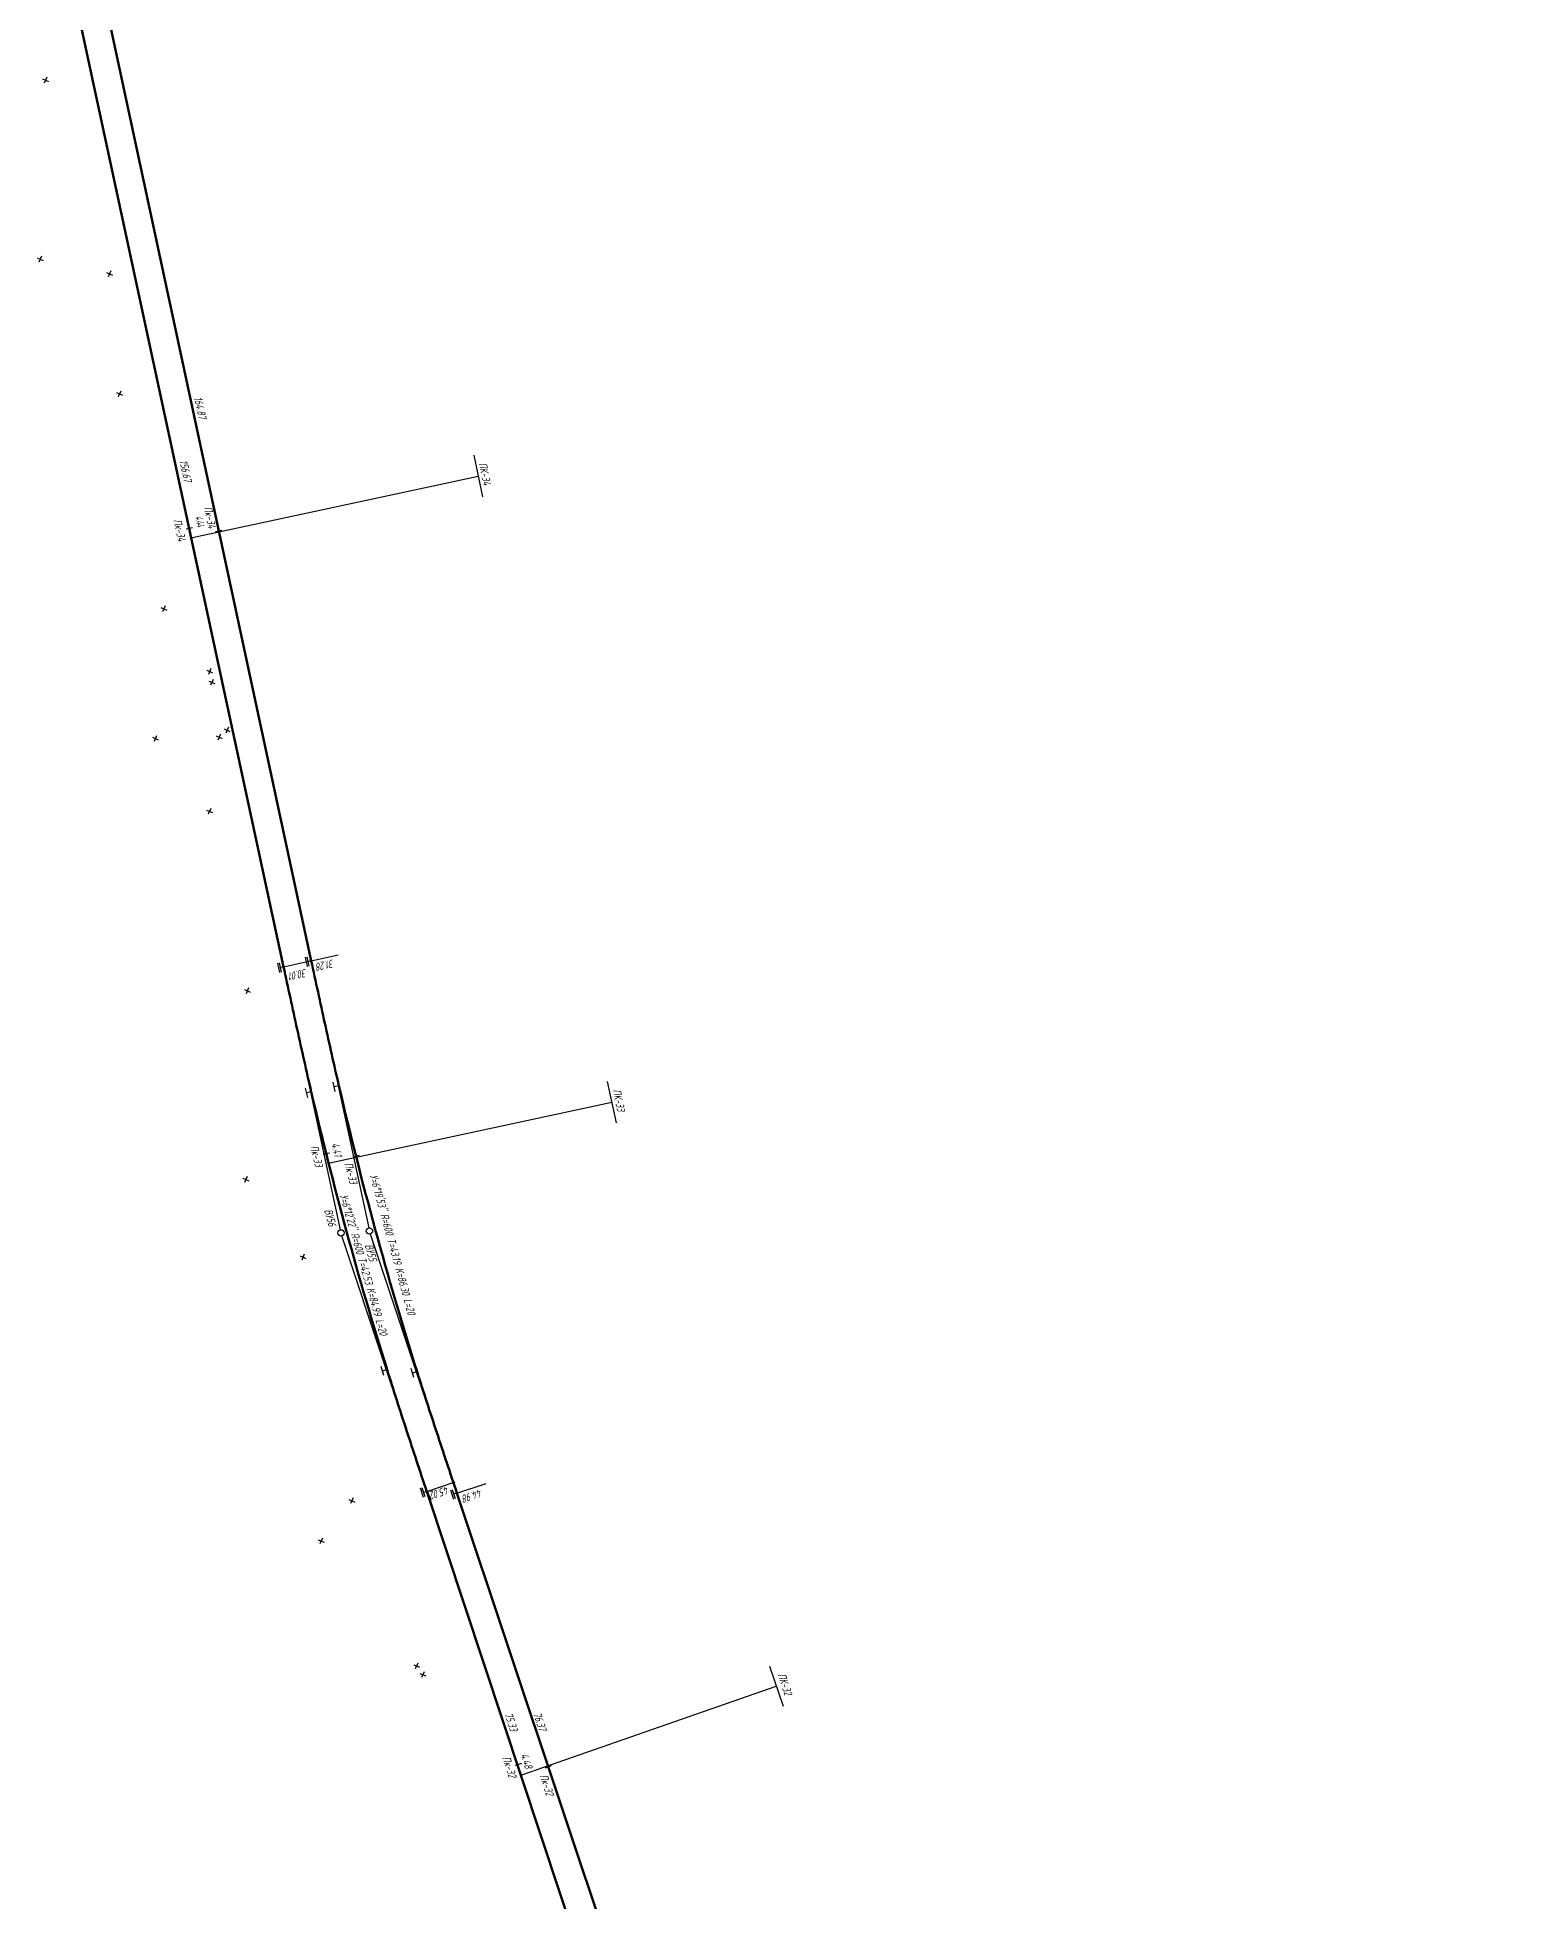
# Model space of a CAD drawing. Extents: x 8811 to 10286, y 10382 to 14118.
# Drawn here: x 9043.4 to 9274, y 13054.3 to 13345.5 of the extents above; entities that cross this region are included whole.
import ezdxf
from ezdxf.enums import TextEntityAlignment as Align

# ---------------------------------------------------------------- set-up
doc = ezdxf.new("R2010")
doc.units = 0
for name, color, linetype in [('8.Вершины', 7, 'Continuous'), ('I.Вершины', 7, 'Continuous'), ('I.Ось трассы', 7, 'Continuous'), ('I.Параметры кривых', 7, 'Continuous'), ('II.Вершины', 7, 'Continuous'), ('II.Ось трассы', 7, 'Continuous'), ('II.Параметры кривых', 7, 'Continuous'), ('Iс.Междупутья', 7, 'Continuous'), ('КН I.Параметры кривых', 7, 'Continuous'), ('маскировка', 7, 'Continuous')]:
    doc.layers.add(name, color=color, linetype=linetype)
doc.layers.add('кресты', color=1, linetype='Continuous', lineweight=30)
doc.layers.add('Уклоноуказатели по станции', color=1, linetype='Continuous', lineweight=35)
doc.styles.add('спдс_сжатие09', font='SPDS.shx', dxfattribs={"width": 0.9, "oblique": 15, "height": 1.25})

# ---------------------------------------------------------------- blocks, each defined once
blk = doc.blocks.new('alignment_tc_sign')
at = {"color": 0, "linetype": 'ByBlock', "lineweight": -2}
for p, q in [((-1.5, 1.5), (1.5, 1.5)), ((-1.5, 1), (1.5, 1)), ((0, 0), (0, 1))]:
    blk.add_line(p, q, dxfattribs=at)
blk = doc.blocks.new('alignment_cc_sign')
at = {"color": 0, "linetype": 'ByBlock', "lineweight": -2}
for p, q in [((-1.5, 1.5), (1.5, 1.5)), ((0, 0), (0, 1.5))]:
    blk.add_line(p, q, dxfattribs=at)

msp = doc.modelspace()

# ---------------------------------------------------------------- linework, layer by layer
at = {"layer": 'кресты', "color": 5, "lineweight": 30}
for p, q in [((9044.23, 13339.03), (9045.14, 13338.63)), ((9044.23, 13339.03), (9045.14, 13338.63)), ((9044.89, 13339.29), (9044.49, 13338.37)), ((9044.89, 13339.29), (9044.49, 13338.37)), ((9043.41, 13311.06), (9044.33, 13310.66)), ((9043.41, 13311.06), (9044.33, 13310.66)), ((9044.07, 13311.32), (9043.67, 13310.4)), ((9044.07, 13311.32), (9043.67, 13310.4)), ((9054.23, 13308.79), (9055.14, 13308.39)), ((9054.23, 13308.79), (9055.14, 13308.39)), ((9054.89, 13309.04), (9054.48, 13308.13)), ((9054.89, 13309.04), (9054.48, 13308.13)), ((9055.79, 13290.03), (9056.71, 13289.63)), ((9055.79, 13290.03), (9056.71, 13289.63)), ((9056.45, 13290.28), (9056.05, 13289.37)), ((9056.45, 13290.28), (9056.05, 13289.37)), ((9062.73, 13256.47), (9063.65, 13256.07)), ((9062.73, 13256.47), (9063.65, 13256.07)), ((9063.39, 13256.73), (9062.99, 13255.81)), ((9063.39, 13256.73), (9062.99, 13255.81)), ((9069.88, 13246.69), (9070.79, 13246.29)), ((9069.88, 13246.69), (9070.79, 13246.29)), ((9070.54, 13246.95), (9070.13, 13246.03)), ((9070.54, 13246.95), (9070.13, 13246.03)), ((9070.21, 13244.99), (9071.13, 13244.58)), ((9070.21, 13244.99), (9071.13, 13244.58)), ((9070.87, 13245.24), (9070.47, 13244.33)), ((9070.87, 13245.24), (9070.47, 13244.33)), ((9072.59, 13237.51), (9073.5, 13237.11)), ((9072.59, 13237.51), (9073.5, 13237.11)), ((9073.25, 13237.77), (9072.84, 13236.85)), ((9073.25, 13237.77), (9072.84, 13236.85)), ((9061.38, 13236.2), (9062.3, 13235.79)), ((9061.38, 13236.2), (9062.3, 13235.79)), ((9062.04, 13236.45), (9061.64, 13235.54)), ((9062.04, 13236.45), (9061.64, 13235.54)), ((9071.37, 13236.41), (9072.28, 13236.01)), ((9071.37, 13236.41), (9072.28, 13236.01)), ((9072.03, 13236.67), (9071.62, 13235.76)), ((9072.03, 13236.67), (9071.62, 13235.76)), ((9069.84, 13224.84), (9070.76, 13224.43)), ((9069.84, 13224.84), (9070.76, 13224.43)), ((9070.5, 13225.09), (9070.1, 13224.18)), ((9070.5, 13225.09), (9070.1, 13224.18)), ((9075.76, 13196.81), (9076.68, 13196.41)), ((9075.76, 13196.81), (9076.68, 13196.41)), ((9076.42, 13197.07), (9076.02, 13196.15)), ((9076.42, 13197.07), (9076.02, 13196.15)), ((9076.17, 13167.61), (9075.77, 13166.69)), ((9076.17, 13167.61), (9075.77, 13166.69)), ((9075.51, 13167.35), (9076.43, 13166.95)), ((9075.51, 13167.35), (9076.43, 13166.95)), ((9084.45, 13155.2), (9085.37, 13154.79)), ((9084.45, 13155.2), (9085.37, 13154.79)), ((9085.11, 13155.45), (9084.71, 13154.54)), ((9085.11, 13155.45), (9084.71, 13154.54)), ((9092.08, 13117.17), (9093, 13116.76)), ((9092.08, 13117.17), (9093, 13116.76)), ((9092.74, 13117.42), (9092.34, 13116.51)), ((9092.74, 13117.42), (9092.34, 13116.51)), ((9087.29, 13110.88), (9088.21, 13110.48)), ((9087.29, 13110.88), (9088.21, 13110.48)), ((9087.95, 13111.14), (9087.55, 13110.22)), ((9087.95, 13111.14), (9087.55, 13110.22)), ((9102.2, 13091.35), (9103.11, 13090.95)), ((9102.2, 13091.35), (9103.11, 13090.95)), ((9102.86, 13091.61), (9102.45, 13090.69)), ((9102.86, 13091.61), (9102.45, 13090.69)), ((9103.18, 13090), (9104.1, 13089.6)), ((9103.18, 13090), (9104.1, 13089.6)), ((9103.84, 13090.26), (9103.44, 13089.34)), ((9103.84, 13090.26), (9103.44, 13089.34))]:
    msp.add_line(p, q, dxfattribs=at)

# ---------------------------------------------------------------- block references
at = {"layer": 'I.Ось трассы', "color": 5, "lineweight": 30, "xscale": 0.5, "yscale": 0.5, "zscale": 0.5}
for p, rotation in [((9086.2, 13180.84), 103.1057626537095), ((9098.04, 13137.45), 107.4018833397558)]:
    msp.add_blockref('alignment_cc_sign', p, dxfattribs=dict(at, rotation=rotation))
at = {"layer": 'II.Ось трассы', "color": 5, "lineweight": 30, "xscale": 0.5, "yscale": 0.5, "zscale": 0.5}
for p, rotation in [((9090.52, 13181.78), 103.0872596712479), ((9102.73, 13137.13), 107.5087279889423)]:
    msp.add_blockref('alignment_cc_sign', p, dxfattribs=dict(at, rotation=rotation))

# ---------------------------------------------------------------- wipeouts: each hides what was drawn before it
at = {"color": 5}
for points in [[(9067.75, 13289.54), (9069.21, 13289.6), (9070.12, 13285.37), (9068.62, 13285.42)], [(9065.55, 13279.55), (9066.92, 13279.71), (9067.76, 13275.55), (9066.27, 13275.44)], [(9112.07, 13279.49), (9113.65, 13279.42), (9114.5, 13275.3), (9113.05, 13274.97)], [(9069.22, 13272.59), (9070.71, 13272.47), (9071.48, 13268.53), (9070.13, 13268.28)], [(9086.85, 13199.48), (9086.63, 13201.11), (9090.16, 13201.86), (9090.28, 13200.24)], [(9132.97, 13181.63), (9134.68, 13181.63), (9135.55, 13177.23), (9133.99, 13177.12)], [(9094.15, 13170.48), (9096.21, 13170.76), (9103.54, 13143.06), (9101.95, 13142.93)], [(9109.26, 13117.87), (9113.26, 13119.19), (9113.25, 13117.46), (9109.79, 13116.44)], [(9158.66, 13090.24), (9160.21, 13090.44), (9161.67, 13086.07), (9160.19, 13085.79)], [(9116.22, 13083.81), (9117.65, 13084.14), (9118.73, 13080.67), (9117.37, 13080.42)], [(9120.7, 13083.78), (9122.05, 13084.23), (9123.23, 13080.67), (9121.79, 13080.44)], [(9121.49, 13074.49), (9123.19, 13074.66), (9124.45, 13070.54), (9122.78, 13070.22)]]:
    msp.add_wipeout(points, dxfattribs=at).dxf.layer = 'маскировка'

# ---------------------------------------------------------------- next in the draw order: linework, layer by layer
at = {"color": 5, "lineweight": 30}
for p, q in [((9111.58, 13280.24), (9112.94, 13273.77)), ((9132.42, 13182.45), (9133.84, 13175.99)), ((9157.76, 13091.11), (9159.89, 13084.86)), ((9123.66, 13075.54), (9122.71, 13075.22))]:
    msp.add_line(p, q, dxfattribs=at)

# ---------------------------------------------------------------- next in the draw order: texts
at = {"layer": 'КН I.Параметры кривых', "color": 5, "lineweight": 30, "style": 'спдс_сжатие09', "oblique": 15, "width": 0.9}
for s, rotation, p in [('164.87', 282.1458, (9068.25, 13287.55)), ('156.67', 282.1458, (9065.96, 13277.69)), ('75.33', 288.3415, (9116.81, 13082.26)), ('76.37', 288.3415, (9121.3, 13082.3))]:
    msp.add_text(s, height=1.25, rotation=rotation, dxfattribs=at).set_placement(p, align=Align.CENTER)
at = {"layer": 'Уклоноуказатели по станции', "color": 5, "lineweight": 30, "extrusion": (0.001371, 0.000167709, 0.999999), "style": 'спдс_сжатие09', "oblique": 15, "width": 0.9}
msp.add_text('ПК-34', height=1.25, rotation=281.6457, dxfattribs=at).set_placement((9112.85, 13277.27, -102.92), align=Align.CENTER)
at = {"layer": 'Уклоноуказатели по станции', "color": 5, "lineweight": 30, "extrusion": (0.00137, 0.000178696, 0.999999), "style": 'спдс_сжатие09', "oblique": 15, "width": 0.9}
msp.add_text('ПК-33', height=1.25, rotation=282.1049, dxfattribs=at).set_placement((9133.78, 13179.43, -102.77), align=Align.CENTER)
at = {"layer": 'Уклоноуказатели по станции', "color": 5, "lineweight": 30, "extrusion": (0.001341, 0.000333519, 0.999999), "style": 'спдс_сжатие09', "oblique": 15, "width": 0.9}
msp.add_text('ПК-32', height=1.25, rotation=288.6423, dxfattribs=at).set_placement((9159.73, 13088.17, -101), align=Align.CENTER)

# ---------------------------------------------------------------- next in the draw order: wipeouts: each hides what was drawn before it
at = {"color": 5}
for points in [[(9067.99, 13270.74), (9069.43, 13270.63), (9069.82, 13268.67), (9068.35, 13268.57)], [(9082.62, 13198.02), (9082.36, 13199.68), (9085.94, 13200.34), (9086.08, 13198.69)], [(9091.19, 13170.1), (9092.71, 13170.12), (9093.66, 13165.84), (9092.17, 13165.88)], [(9094.37, 13157.31), (9095.89, 13157.26), (9096.7, 13154.03), (9095.27, 13153.86)], [(9104.44, 13118.37), (9108.36, 13119.61), (9107.93, 13117.93), (9104.91, 13116.94)], [(9118.79, 13077.42), (9120.08, 13077.73), (9120.95, 13074.84), (9119.63, 13074.71)]]:
    msp.add_wipeout(points, dxfattribs=at).dxf.layer = 'маскировка'

# ---------------------------------------------------------------- next in the draw order: linework, layer by layer
at = {"layer": 'I.Параметры кривых', "color": 5, "lineweight": 30}
for p, q in [((9081.88, 13200.37), (9086.1, 13201.28)), ((9104.23, 13118.43), (9108.68, 13119.91))]:
    msp.add_line(p, q, dxfattribs=at)
at = {"layer": 'II.Параметры кривых', "color": 5, "lineweight": 30}
for p, q in [((9086.2, 13201.31), (9090.39, 13202.21)), ((9108.96, 13118.13), (9113.52, 13119.65))]:
    msp.add_line(p, q, dxfattribs=at)

# ---------------------------------------------------------------- next in the draw order: block references
at = {"layer": 'I.Ось трассы', "color": 5, "lineweight": 30}
for p, xscale, yscale, zscale, rotation in [((9081.88, 13200.37), 0.5, 0.5, 0.5, 102.15083390585), ((9104.23, 13118.43), 0.500000000000008, 0.500000000000008, 0.500000000000008, 108.3568120876153)]:
    msp.add_blockref('alignment_tc_sign', p, dxfattribs=dict(at, xscale=xscale, yscale=yscale, zscale=zscale, rotation=rotation))
at = {"layer": 'II.Ось трассы', "color": 5, "lineweight": 30, "xscale": 0.5, "yscale": 0.5, "zscale": 0.5}
for p, rotation in [((9086.2, 13201.31), 102.1323309233884), ((9108.96, 13118.13), 108.4636567368018)]:
    msp.add_blockref('alignment_tc_sign', p, dxfattribs=dict(at, rotation=rotation))

# ---------------------------------------------------------------- next in the draw order: texts
at = {"layer": 'I.Параметры кривых', "color": 5, "lineweight": 30, "style": 'спдс_сжатие09', "oblique": 15, "width": 0.9}
for s, rotation, p in [('30.01', 192.1508, (9082.71, 13199.48)), ('45.02', 198.3568, (9104.67, 13118.36))]:
    msp.add_text(s, height=1.25, rotation=rotation, dxfattribs=at).set_placement(p, align=Align.RIGHT)
at = {"layer": 'II.Параметры кривых', "color": 5, "lineweight": 30, "style": 'спдс_сжатие09', "oblique": 15, "width": 0.9}
for s, rotation, p in [('31.28', 192.1323, (9086.92, 13200.95)), ('44.98', 198.4637, (9109.71, 13117.85))]:
    msp.add_text(s, height=1.25, rotation=rotation, dxfattribs=at).set_placement(p, align=Align.RIGHT)
at = {"layer": 'КН I.Параметры кривых', "color": 5, "lineweight": 30, "style": 'спдс_сжатие09', "oblique": 15, "width": 0.9}
msp.add_text('Пк-32', height=1.25, rotation=288.4335, dxfattribs=at).set_placement((9122.37, 13072.41), align=Align.CENTER)

# ---------------------------------------------------------------- next in the draw order: wipeouts: each hides what was drawn before it
at = {"color": 5}
for points in [[(9064.43, 13270.7), (9065.97, 13270.58), (9066.9, 13266.51), (9065.39, 13266.21)], [(9089.74, 13167.38), (9091.34, 13167.61), (9099.17, 13139.95), (9097.71, 13139.83)], [(9115.71, 13077.3), (9117.28, 13077.46), (9118.69, 13073.38), (9117.18, 13073.15)]]:
    msp.add_wipeout(points, dxfattribs=at).dxf.layer = 'маскировка'

# ---------------------------------------------------------------- next in the draw order: linework, layer by layer
at = {"color": 5, "lineweight": 30}
for p, q in [((9119.08, 13074.15), (9158.82, 13087.98)), ((9119.02, 13075.92), (9118.07, 13075.61))]:
    msp.add_line(p, q, dxfattribs=at)
at = {"layer": 'II.Вершины', "color": 5, "lineweight": 30}
msp.add_line((9108.96, 13118.13), (9095.44, 13158.62), dxfattribs=at)
msp.add_circle((9095.28, 13159.09), 0.5, dxfattribs=at)

# ---------------------------------------------------------------- next in the draw order: texts
at = {"layer": '8.Вершины', "color": 5, "lineweight": 30, "insert": (9069.22, 13270.94), "char_height": 1.25, "attachment_point": 1, "rotation": 281.7006, "style": 'спдс_сжатие09', "bg_fill": 2}
msp.add_mtext_dynamic_manual_height_columns('{\\W0.6;\\T0.9;4.44\\W1;    }', width=2.8191, gutter_width=12.5, heights=[0], dxfattribs=at)
at = {"layer": 'II.Параметры кривых', "color": 5, "lineweight": 30, "style": 'спдс_сжатие09', "oblique": 15, "width": 0.9}
msp.add_text('У=6°19\'53" R=600 T=43.19 K=86.30 L=20', height=1.25, rotation=285.298, dxfattribs=at).set_placement((9098.3, 13156.81), align=Align.CENTER)
at = {"layer": 'Iс.Междупутья', "color": 5, "lineweight": 30, "style": 'спдс_сжатие09', "oblique": 15, "width": 0.9}
msp.add_text('4.48', height=1.25, rotation=287.338, dxfattribs=at).set_placement((9119.22, 13076.17), align=Align.CENTER)
at = {"layer": 'КН I.Параметры кривых', "color": 5, "lineweight": 30, "style": 'спдс_сжатие09', "oblique": 15, "width": 0.9}
msp.add_text('ВУ55', height=1.25, rotation=285.222, dxfattribs=at).set_placement((9096.11, 13155.9), align=Align.TOP_CENTER)
msp.add_text('Пк-32', height=1.25, rotation=288.3415, dxfattribs=at).set_placement((9116.54, 13075.22), align=Align.CENTER)

# ---------------------------------------------------------------- next in the draw order: wipeouts: each hides what was drawn before it
at = {"color": 5}
for points in [[(9085.69, 13172.95), (9087.43, 13172.92), (9088.41, 13168.68), (9086.84, 13168.42)], [(9087.76, 13163.01), (9089.56, 13163.1), (9090.49, 13159.3), (9088.79, 13159.06)]]:
    msp.add_wipeout(points, dxfattribs=at).dxf.layer = 'маскировка'

# ---------------------------------------------------------------- next in the draw order: linework, layer by layer
at = {"color": 5, "lineweight": 30}
for p, q in [((9067.67, 13267.41), (9112.26, 13277.01)), ((9067.63, 13268.93), (9066.66, 13268.72)), ((9072.23, 13268.52), (9071.25, 13268.31))]:
    msp.add_line(p, q, dxfattribs=at)
at = {"layer": 'I.Вершины', "color": 5, "lineweight": 30}
msp.add_line((9104.23, 13118.43), (9090.99, 13158.32), dxfattribs=at)
msp.add_circle((9090.84, 13158.8), 0.5, dxfattribs=at)

# ---------------------------------------------------------------- next in the draw order: texts
at = {"layer": 'I.Параметры кривых', "color": 5, "lineweight": 30, "style": 'спдс_сжатие09', "oblique": 15, "width": 0.9}
msp.add_text('У=6°12\'22" R=600 T=42.53 K=84.99 L=20', height=1.25, rotation=286.054, dxfattribs=at).set_placement((9093.78, 13153.65), align=Align.CENTER)
at = {"layer": 'КН I.Параметры кривых', "color": 5, "lineweight": 30, "style": 'спдс_сжатие09', "oblique": 15, "width": 0.9}
for p in [(9065.02, 13268.44), (9069.76, 13270.45)]:
    msp.add_text('Пк-34', height=1.25, rotation=282.1458, dxfattribs=at).set_placement(p, align=Align.CENTER)
msp.add_text('ВУ56', height=1.25, rotation=285.222, dxfattribs=at).set_placement((9089.77, 13161.36), align=Align.TOP_CENTER)

# ---------------------------------------------------------------- next in the draw order: wipeouts: each hides what was drawn before it
at = {"color": 5}
msp.add_wipeout([(9088.79, 13172.86), (9090.59, 13173.16), (9091.29, 13170.23), (9089.68, 13169.88)], dxfattribs=at).dxf.layer = 'маскировка'

# ---------------------------------------------------------------- next in the draw order: linework, layer by layer
at = {"color": 5, "lineweight": 30}
for p, q in [((9089.1, 13169.73), (9133.13, 13179.22)), ((9089.03, 13171.26), (9088.06, 13171.02)), ((9093.66, 13170.87), (9092.69, 13170.62))]:
    msp.add_line(p, q, dxfattribs=at)
at = {"layer": 'I.Вершины', "color": 5, "lineweight": 30}
msp.add_line((9081.88, 13200.37), (9090.73, 13159.28), dxfattribs=at)
at = {"layer": 'I.Ось трассы', "color": 5, "lineweight": 70, "flags": 128}
msp.add_lwpolyline([(9273.99, 12716.98), (9159.26, 12967.4, -0.001042), (9155.11, 12976.49, -0.003125), (9151.03, 12985.62, -0.018977), (9134.36, 13027.99, -0.003125), (9131.12, 13037.45, -0.001042), (9127.95, 13046.94), (9104.23, 13118.43, -0.001042), (9101.09, 13127.93, -0.003125), (9098.04, 13137.45, -0.018748), (9086.2, 13180.84, -0.003125), (9084, 13190.6, -0.001042), (9081.88, 13200.37), (9048.91, 13353.53, -0.000781)], format="xyb", dxfattribs=at)
at = {"layer": 'II.Вершины', "color": 5, "lineweight": 30}
msp.add_line((9086.2, 13201.31), (9095.18, 13159.58), dxfattribs=at)
at = {"layer": 'II.Ось трассы', "color": 5, "lineweight": 70, "flags": 128}
msp.add_lwpolyline([(9269.47, 12736.84), (9163.94, 12967.59, -0.001042), (9159.8, 12976.69, -0.003125), (9155.72, 12985.82, -0.01834), (9139.58, 13026.75, -0.003125), (9136.32, 13036.21, -0.001042), (9133.14, 13045.69), (9108.96, 13118.13, -0.001042), (9105.8, 13127.62, -0.003125), (9102.73, 13137.13, -0.019295), (9090.52, 13181.78, -0.003125), (9088.32, 13191.54, -0.001042), (9086.2, 13201.31), (9051.55, 13362.5, -0.000521)], format="xyb", dxfattribs=at)

# ---------------------------------------------------------------- next in the draw order: texts
at = {"layer": 'Iс.Междупутья', "color": 5, "lineweight": 30, "style": 'спдс_сжатие09', "oblique": 15, "width": 0.9}
msp.add_text('4.41', height=1.25, rotation=283.1344, dxfattribs=at).set_placement((9089.57, 13171.68), align=Align.CENTER)
at = {"layer": 'КН I.Параметры кривых', "color": 5, "lineweight": 30, "style": 'спдс_сжатие09', "oblique": 15, "width": 0.9}
for rotation, p in [(284.0148, (9086.41, 13170.68)), (284.2047, (9091.79, 13168))]:
    msp.add_text('Пк-33', height=1.25, rotation=rotation, dxfattribs=at).set_placement(p, align=Align.CENTER)

doc.saveas('drawing.dxf')
